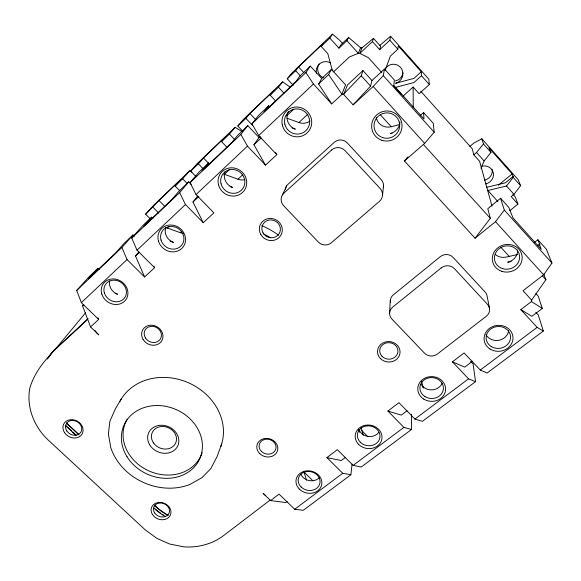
<?xml version="1.0" encoding="UTF-8"?>
<svg xmlns="http://www.w3.org/2000/svg" width="581" height="581" viewBox="0 0 581 581"><rect width="100%" height="100%" fill="white"/><g stroke="black" fill="none" stroke-linecap="round" stroke-linejoin="round"><path stroke-width="0.87" d="M352.035 464.284L350.88 474.757L342.717 473.261L326.921 457.61L337.35 449.658L353.175 465.41L361.244 467.015L411.471 429.504L411.501 414.18M389.575 312.927L390.294 300.508M382.545 195.114L383.533 186.036M385.101 70.337L390.381 56.103L397.854 49.211L398.232 45.899L421.261 71.783L421.486 75.741L429.344 84.565L419.112 93.708L413.142 87.041L403.011 96.148M531.615 301.416L520.83 309.651L531.898 316.304L542.313 308.424L531.55 301.619L531.753 299.898L545.9 279.708L543.78 273.992M341.853 94.195L345.608 84.877L331.453 69.342L328.664 74.506L341.853 94.195L343.48 94.289L353.125 104.834L373.176 86.482L383.264 75.617L384.491 69.023L394.397 80.047L393.795 85.422L423.97 118.96L423.6 112.561L420.295 115.481M379.698 49.683L380.555 46.255L373.489 38.353L372.436 41.571L379.698 49.683L389.858 40.234L390.606 36.247L428.8 79.176L429.344 84.565M353.125 104.834L370.562 86.097L371.956 80.534L384.491 69.023M343.48 94.289L361.251 75.813L362.965 70.584L371.956 80.534M221.63 444.087L217.185 456.419L210.816 468.606L201.956 477.691L189.769 484.532C159.179 496.203 121.306 478.802 110.775 447.675L108.371 433.963L109.867 421.37L115.408 408.712L121.255 399.031M343.807 94.282L347.46 84.949L362.965 70.584M381.739 72.502L368.419 57.701L359.828 53.372L362.007 47.824L373.489 38.353M333.509 71.884L349.384 56.982L358.332 53.314L360.569 47.765L362.007 47.824M480.981 168.323L484.126 160.959L490.981 152.411L488.861 147.741L512.13 173.901L513.415 177.183L512.914 176.617L505.397 182.804L486.885 187.249M282.431 194.867L286.651 185.905M342.717 43.597L339.682 40.234L332.535 34.177L329.834 38.07L338.97 48.172L346.908 40.648L348.629 37.46L360.569 47.765M342.151 94.231L331.693 103.905L318.613 83.954L321.714 78.5L331.453 69.342M338.97 48.172L340.887 44.795L348.629 37.46M265.51 165.12L253.912 144.763L259.003 137.515L247.804 125.67L240.846 134.4L247.47 146.136L265.51 165.12L276.796 154.684L258.712 135.54L251.951 123.84L305.926 72.523L310.37 66.118L321.714 78.5M531.76 300.246L523.031 290.703L543.634 274.828L551.95 263.026L546.343 249.191L537.875 239.764L534.324 242.553M332.397 70.795L327.844 53.742L321.148 46.371L323.45 43.161L298.576 66.953L295.664 70.737L287.254 78.776L293.296 85.313M475.062 238.225L495.52 221.666L504.323 210.111L500.582 198.252L487.815 208.695L490.32 218.333L475.062 238.225L404.42 160.952L407.964 156.826M509.784 210.692L517.94 204.098L511.222 196.596L513.982 194.352L520.598 185.673L518.136 179.602L481.831 138.786L473.943 142.999L469.84 146.485M269.882 107.035L268.698 105.778L264.028 111.85L296.034 81.413L299.752 76.227L310.37 66.118M209.763 164.365L208.506 163.065L198.869 172.237L190.067 182.674L196.044 194.584L213.881 212.871L203.256 222.705L192.986 202.021L197.729 195.906M497.917 201.629L487.887 190.481L506.53 186.014L513.205 177.372L512.914 176.617M251.951 123.84L258.487 115.496L268.698 105.778M287.254 78.776L291.27 73.656L332.535 34.177M275.583 100.941L270.158 95.124L278.437 87.208L282.715 81.841L290.231 87.252M270.158 95.124L273.666 90.781L249.924 113.491L245.865 118.357L237.84 126.026L242.626 131.074M492.005 206.146L479.572 161.249L473.798 154.8L476.543 152.476L483.465 143.965L481.831 138.786M153.892 266.083L154.604 267.696L144.589 276.963L135.526 256.025L138.881 251.936M87.818 318.94C67.432 340.183 38.811 358.295 29.856 387.955C26.218 407.078 34.105 426.737 48.041 439.89L145.127 529.763L156.841 538.362L169.449 543.954L183.581 546.823C197.765 547.883 212 544.237 223.46 535.697L270.136 500.059M48.593 357.417A57.541 49.283 29.5 0 1 55.791 348.694L85.654 312.709M208.506 163.065L202.072 170.763L232.197 142.12L237.789 135.199L247.804 125.67M237.84 126.026L243.316 119.541L282.715 81.841M95.081 330.589A15.353 7.473 46.2 0 0 98.77 334.867L90.556 326.936L82.553 305.809L83.7 304.466M154.604 267.696L137.022 250.186L131.756 238.108L179.616 192.609L188.781 181.838L191.236 184.359M226.895 147.233L221.535 141.619L229.43 134.066L235.145 127.355L242.277 131.742M404.42 160.952L424.653 143.362L434.196 132.199L433.295 123.346L423.6 112.561M221.535 141.619L226.132 136.259L203.444 157.959L198.339 163.791L190.677 171.119L196.008 176.602M152.905 218.412L151.663 217.163L143.674 226.299L172.085 199.283L179.333 190.837L188.781 181.838M131.756 238.108L142.556 225.835L151.663 217.163M190.677 171.119L197.475 163.392L235.145 127.355M90.556 326.936L98.676 319.427L81.34 302.643L76.714 290.442L121.901 247.484L133.02 234.913L134.305 236.191M179.819 190.837L175.106 186.014L182.645 178.803L189.66 170.865L191.883 172.034M175.106 186.014L180.698 179.718L158.991 200.481L145.62 214.2L150.014 218.623M99.126 269.526L97.906 268.328L88.537 278.735L115.372 253.214L124.08 243.417L133.02 234.913M76.714 290.442L89.285 276.534L97.906 268.328M145.62 214.2L153.624 205.354L189.66 170.865M321.148 46.371L329.834 38.07M190.067 182.674L240.846 134.4M81.34 302.643L127.043 259.584L121.901 247.484M137.022 250.186L185.462 204.548L179.616 192.609M196.044 194.584L247.47 146.136M258.712 135.54L313.413 84.02L305.926 72.523M259.003 137.515L260.259 136.332M82.553 305.809L83.773 304.655M135.526 256.025L139.447 252.336M192.986 202.021L198.84 196.523M253.912 144.763L261.051 138.053M318.613 83.954L328.664 74.506M166.943 228.275L168.897 226.445M223.823 174.874L229.597 169.449M286.593 115.939L293.833 109.141M359.828 53.372L372.436 41.571M379.785 45.427L390.606 36.247M55.791 348.694L87.971 318.751M165.512 227.36L180.444 232.734L181.759 231.514M224.331 174.285L237.985 179.202L242.626 174.881M287.087 118.255L298.903 122.526L307.93 114.123M421.261 71.783L413.948 78.384L395.567 83.301A9.783 9.565 -53.6 0 0 401.246 68.304A9.783 9.565 -53.6 0 0 385.399 68.485M421.486 75.741L413.984 82.502L395.233 87.506M498.36 185.245L512.13 173.901M537.912 245.356L539.284 244.281L539.916 244.986L537.875 239.764M265.815 495.622A14.823 6.827 53.9 0 1 263.091 493.342L270.608 500.59L279.076 494.126L294.72 509.268L303.297 510.292L350.88 474.757M411.471 429.504L403.875 427.369L387.905 411.079L398.936 402.662L414.928 419.068L422.423 421.327L475.527 381.666L473.123 364.033L470.639 361.404M475.527 381.666L468.577 378.819L452.432 361.84L464.117 352.921L480.284 370.039L487.118 373.009L543.351 331.01L538.224 314.866L535.856 312.287M287.188 501.468L285.801 502.521L270.608 500.59M345.404 457.421L341.294 460.53L326.921 457.61M407.107 410.731L401.318 415.11L387.905 411.079M472.643 361.142L464.756 367.112L452.432 361.84M294.72 509.268L342.717 473.261M353.175 465.41L403.875 427.369M414.928 419.068L468.577 378.819M480.284 370.039L537.127 327.379L543.351 331.01M376.19 117.464A12.245 12.056 -30.4 0 0 391.224 126.723L399.779 124.508M392.11 133.122L390.396 133.565A12.629 12.426 -26 0 0 399.953 121.93M517.533 254.536L506.24 257.071A12.245 11.286 -13.7 0 1 495.39 254.543M511.207 261.465L507.678 262.249A12.433 11.438 -13.3 0 0 517.591 250.193M170.168 241.18L173.472 242.371A11.787 10.836 35.8 0 1 165.556 228.333M115.118 293.34L117.623 294.24A11.475 10.218 34.7 0 1 109.693 280.819M291.967 127.951L295.344 129.171A12.47 12.237 48.7 0 1 288.423 111.559M230.061 186.516L232.611 187.438A12.114 11.504 38.2 0 1 225.232 171.344M66.626 423.004L78.515 434.116M154.466 505.078L155.781 506.312A53.045 44.86 20.8 0 0 168.105 515.173M66.466 423.237L79.023 434.958M154.35 505.332L155.672 506.567A53.067 44.875 20.8 0 0 167.996 515.434M66.147 425.837L71.427 430.761M72.748 431.995L76.046 435.075M65.333 425.445L75.9 435.307M304.357 472.389L312.774 480.647M127.043 259.584L144.589 276.963M361.614 430.39L367.947 436.774M152.948 207.199L158.809 213.133M158.991 200.481L164.655 206.226M185.462 204.548L203.256 222.705M182.645 178.803L187.075 183.342M198.339 163.791L203.089 168.701M203.444 157.959L209.225 163.958M422.489 386.721L423.731 388.006M229.43 134.066L234.804 139.709M249.924 113.491L255.763 119.693M245.865 118.357L252.459 125.336M278.437 87.208L283.862 93.054M295.664 70.737L300.508 76.002M298.576 66.953L303.892 72.727M313.413 84.02L331.693 103.905M520.83 309.651L537.127 327.379M535.82 293.55L538.238 296.208L542.313 308.424M380.402 114.827L391.224 126.723M500.844 247.237L509.312 256.541M373.176 86.482L424.653 143.362M495.52 221.666L543.634 274.828M361.251 75.813L370.562 86.097M423.367 144.4L490.32 218.333M542.284 275.714L545.9 279.708M346.908 40.648L358.332 53.314M500.582 198.252L508.753 207.344L513.008 217.933L541.245 249.314L539.284 244.281M393.482 85.56L401.217 94.151M383.264 75.617L434.196 132.199M504.323 210.111L551.95 263.026M476.543 152.476L484.126 160.959M506.53 186.014L513.982 194.352M420.738 91.188L472.237 148.772L473.798 154.8M512.892 194.243L515.274 196.908L517.94 204.098M483.465 143.965L490.981 152.411M513.205 177.372L520.598 185.673M389.858 40.234L397.854 49.211M275.43 152.338L276.796 154.684M98.022 317.742L98.676 319.427M303.899 471.779L306.572 480.189M361.121 427.681L363.321 435.22M358.913 429.737L359.654 432.279M421.588 381.434L423.208 387.563M489.507 308.3L487.045 295.852A9.005 8.221 -6.8 0 0 485.099 292.011L453.093 257.39A9.042 8.41 -6 0 0 440.325 256.628L393.235 294.937A8.795 8.127 2.6 0 0 390.461 302.621M413.142 87.041L413.222 107.543M163.74 515.267A55.834 47.228 20.8 0 1 162.252 514.316M160.777 513.321A55.834 47.228 20.8 0 1 155.229 508.956M165.149 516.444A55.863 47.243 20.8 0 1 153.827 508.048M47.548 359.094A57.563 49.298 29.5 0 1 55.623 348.898M244.935 179.609A11.743 11.199 39.2 0 1 237.978 179.209M309.971 121.073A12.085 11.874 52.2 0 1 298.903 122.526M119.933 401.348A55.348 47.569 23.7 0 1 188.89 382.959A55.348 47.569 23.7 0 1 220.773 446.6M202.137 452.672A41.2 35.201 23.6 0 1 148.874 470.908A41.2 35.201 23.6 0 1 127.254 419.112M319.456 477.567A10.836 9.318 12.9 0 1 309.332 480.61A10.836 9.318 12.9 0 1 300.805 474.154M378.732 432.489A11.17 9.797 8.2 0 1 368.085 436.469A11.17 9.797 8.2 0 1 358.942 429.693M442.148 383.213A11.547 10.298 1.9 0 1 432.104 389.88A11.547 10.298 1.9 0 1 421.109 384.368M508.651 330.72A12.005 10.792 -6.3 0 1 498.825 340.313A12.005 10.792 -6.3 0 1 486.036 334.787M263.803 234.02A85.828 78.224 24.9 0 1 270.078 237.513M285.416 189.45A8.991 8.657 25.7 0 1 288.111 184.17L334.3 142.323A9.187 9.042 14.3 0 1 347.3 142.941L381.216 179.631A9.129 8.846 0.2 0 1 383.3 187.561M261.878 225.639A84.209 77.012 25 0 1 278.735 235.247M183.197 233.402A11.438 10.56 36.3 0 1 180.444 232.734M482.353 166.101A9.594 9.042 -21.6 0 1 493.356 173.123A9.594 9.042 -21.6 0 1 485.563 183.945M492.187 169.456A9.456 8.926 -22.2 0 1 484.503 180.11M316.427 73.213A9.645 9.492 84.1 0 1 330.545 62.966M323.479 77.803A9.507 9.354 85.6 0 1 319.049 63.954M402.945 72.865A9.637 9.427 -54.5 0 1 395.436 80.962M331.62 150L283.935 193.081A9.296 8.911 25.3 0 0 283.673 205.754L318.352 242.059A9.209 8.744 14.6 0 0 331.293 242.814L379.415 201.389A9.441 9.114 1.5 0 0 380.156 188.52L345.056 150.646A9.499 9.318 14.9 0 0 331.62 150M441.248 267.885L392.603 307.196A9.085 8.345 3.2 0 0 391.841 318.969L424.558 353.212A9.035 8.163 0.7 0 0 437.268 354.098L486.268 316.296A9.303 8.454 -6.1 0 0 487.495 304.35L454.451 268.683A9.347 8.657 -5.2 0 0 441.248 267.885M104.398 293.02A11.685 10.371 34.5 0 0 123.455 299.15A11.685 10.371 34.5 0 0 117.66 280.768A11.685 10.371 34.5 0 0 104.398 293.02M101.813 294.117A13.835 12.274 34.4 0 0 124.378 301.401A13.835 12.274 34.4 0 0 117.529 279.628A13.835 12.274 34.4 0 0 101.813 294.117M382.785 137.661A12.876 12.666 -23.3 0 0 399.459 122.903A12.876 12.666 -23.3 0 0 378.369 116.156A12.876 12.666 -23.3 0 0 382.785 137.661M502.5 268.604A12.673 11.635 -12.8 0 0 519.494 255.291A12.673 11.635 -12.8 0 0 499.072 248.741A12.673 11.635 -12.8 0 0 502.5 268.604M501.868 271.349A15.012 13.777 -12.8 0 0 522.007 255.596A15.012 13.777 -12.8 0 0 497.83 247.826A15.012 13.777 -12.8 0 0 501.868 271.349M64.556 432.663A10.458 8.773 28.8 0 0 82.008 434.145A10.458 8.773 28.8 0 0 72.436 419.678A10.458 8.773 28.8 0 0 64.556 432.663M152.527 514.606A10.167 8.432 21.6 0 0 169.761 516.204A10.167 8.432 21.6 0 0 160.814 502.449A10.167 8.432 21.6 0 0 152.527 514.606M380.323 358.412A11.293 10.226 5.4 0 0 399.481 355.238A11.293 10.226 5.4 0 0 386.554 341.722A11.293 10.226 5.4 0 0 380.323 358.412M143.158 339.551A10.981 9.724 29.2 0 0 161.678 340.916A10.981 9.724 29.2 0 0 152.019 325.229A10.981 9.724 29.2 0 0 143.158 339.551M260.767 234.412A11.598 10.959 25.4 0 0 280.652 235.639A11.598 10.959 25.4 0 0 271.051 218.441A11.598 10.959 25.4 0 0 260.767 234.412M259.743 453.616A10.618 9.187 16.3 0 0 277.413 450.958A10.618 9.187 16.3 0 0 264.776 438.51A10.618 9.187 16.3 0 0 259.743 453.616M299.44 489.166A13.051 11.17 12.9 0 0 321.315 486.079A13.051 11.17 12.9 0 0 305.998 470.93A13.051 11.17 12.9 0 0 299.44 489.166M358.586 444.327A13.457 11.758 8.4 0 0 381.347 440.943A13.457 11.758 8.4 0 0 365.863 425.183A13.457 11.758 8.4 0 0 358.586 444.327M490.044 349.014A14.481 12.978 -5.9 0 0 512.921 339.362A14.481 12.978 -5.9 0 0 492.615 326.58A14.481 12.978 -5.9 0 0 490.044 349.014M423.803 399.111A13.929 12.375 2.1 0 0 445.576 390.069A13.929 12.375 2.1 0 0 425.713 377.759A13.929 12.375 2.1 0 0 423.803 399.111M66.822 430.979A8.454 7.088 28.9 0 0 80.919 432.162A8.454 7.088 28.9 0 0 73.184 420.47A8.454 7.088 28.9 0 0 66.822 430.979M149.564 444.61A15.963 13.639 23.6 0 0 176.602 447.864A15.963 13.639 23.6 0 0 163.515 425.372A15.963 13.639 23.6 0 0 149.564 444.61M153.566 442.991A12.833 10.974 23.7 0 0 175.259 443.833A12.833 10.974 23.7 0 0 163.058 426.483A12.833 10.974 23.7 0 0 153.566 442.991M154.626 512.841A8.214 6.819 21.6 0 0 168.548 514.127A8.214 6.819 21.6 0 0 161.315 503.008A8.214 6.819 21.6 0 0 154.626 512.841M126.985 456.673A41.447 35.361 23.6 0 0 197.184 463.391A41.447 35.361 23.6 0 0 161.482 405.734A41.447 35.361 23.6 0 0 126.985 456.673M221.063 183.836A12.346 11.7 37.7 0 0 241.289 190.321A12.346 11.7 37.7 0 0 235.973 170.066A12.346 11.7 37.7 0 0 221.063 183.836M218.521 184.816A14.619 13.857 37.7 0 0 242.473 192.514A14.619 13.857 37.7 0 0 236.191 168.519A14.619 13.857 37.7 0 0 218.521 184.816M284.835 124.152A12.709 12.462 46.8 0 0 305.7 130.841A12.709 12.462 46.8 0 0 300.689 109.511A12.709 12.462 46.8 0 0 284.835 124.152M282.322 125.06A15.055 14.757 46.6 0 0 307.037 132.991A15.055 14.757 46.6 0 0 301.111 107.732A15.055 14.757 46.6 0 0 282.322 125.06M263.004 232.836A9.369 8.853 25.4 0 0 279.062 233.809A9.369 8.853 25.4 0 0 271.298 219.923A9.369 8.853 25.4 0 0 263.004 232.836M381.993 356.276A9.122 8.265 5.3 0 0 397.469 353.691A9.122 8.265 5.3 0 0 387.019 342.783A9.122 8.265 5.3 0 0 381.993 356.276M145.432 337.91A8.875 7.858 29.2 0 0 160.392 338.999A8.875 7.858 29.2 0 0 152.578 326.326A8.875 7.858 29.2 0 0 145.432 337.91M261.479 451.466A8.577 7.43 16.3 0 0 275.75 449.309A8.577 7.43 16.3 0 0 265.539 439.258A8.577 7.43 16.3 0 0 261.479 451.466M301.111 487.001A11.024 9.434 12.9 0 0 319.586 484.38A11.024 9.434 12.9 0 0 306.637 471.59A11.024 9.434 12.9 0 0 301.111 487.001M360.227 442.163A11.366 9.935 8.4 0 0 379.451 439.287A11.366 9.935 8.4 0 0 366.357 425.982A11.366 9.935 8.4 0 0 360.227 442.163M424.994 396.605A11.758 10.451 2.1 0 0 443.376 388.95A11.758 10.451 2.1 0 0 426.585 378.572A11.758 10.451 2.1 0 0 424.994 396.605M491.185 346.501A12.23 10.966 -5.9 0 0 510.488 338.331A12.23 10.966 -5.9 0 0 493.334 327.546A12.23 10.966 -5.9 0 0 491.185 346.501M158.46 241.064A14.22 13.029 35.5 0 0 181.693 248.552A14.22 13.029 35.5 0 0 175.106 225.719A14.22 13.029 35.5 0 0 158.46 241.064M381.971 140.326A15.251 15.004 -23 0 0 401.74 122.867A15.251 15.004 -23 0 0 376.764 114.856A15.251 15.004 -23 0 0 381.971 140.326M161.024 240.026A12.005 11.003 35.5 0 0 180.647 246.329A12.005 11.003 35.5 0 0 175.077 227.048A12.005 11.003 35.5 0 0 161.024 240.026"/></g></svg>
